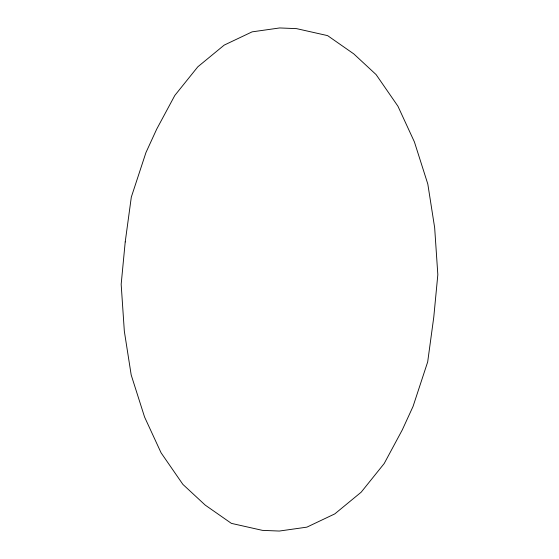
<?xml version="1.0" encoding="UTF-8"?>
<svg xmlns="http://www.w3.org/2000/svg" width="559" height="559" viewBox="0 0 559 559"><rect width="100%" height="100%" fill="white"/><g stroke="black" fill="none" stroke-linecap="round" stroke-linejoin="round"><path stroke-width="0.84" d="M125.216 241.935L121.17 284.321L124.336 331.249L131.19 374.963L144.578 417.042L161.083 452.818L182.898 484.408L205.216 505.105L231.405 523.378L262.437 530.365L279.318 531.05L306.884 527.144L334.806 513.889L361.17 492.199L384.187 463.544L402.291 429.885L413.045 406.456L427.684 361.904L433.784 317.065L437.83 274.679L434.664 227.751L427.81 184.037L414.422 141.958L397.917 106.182L376.102 74.592L353.784 53.895L327.595 35.622L296.563 28.635L279.682 27.95L252.116 31.856L224.194 45.111L197.83 66.8L174.813 95.456L156.709 129.115L145.955 152.544L131.316 197.096L125.216 241.935"/></g></svg>
